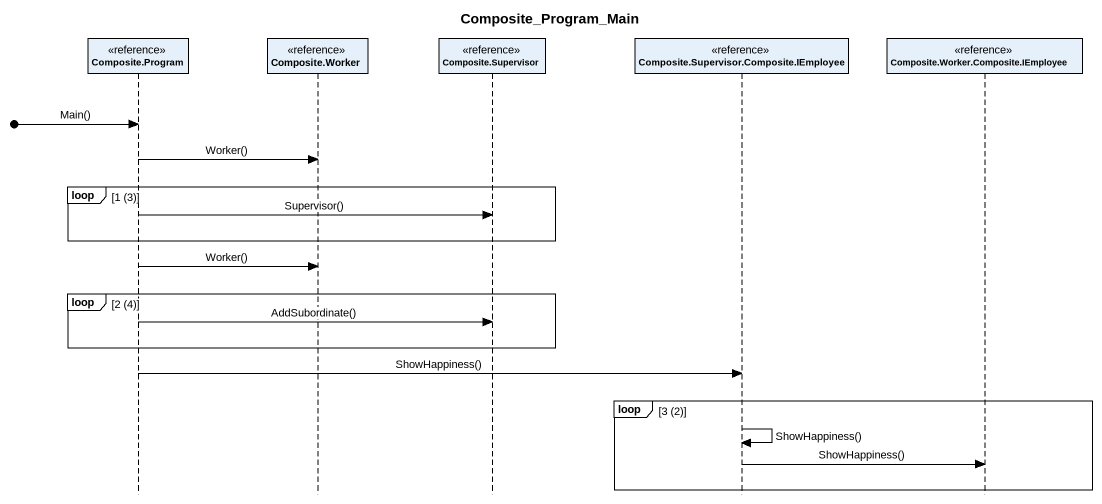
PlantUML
@startuml
title Composite_Program_Main
hide footbox
participant "Composite.Program" as Composite_Program <<reference>>
participant "Composite.Worker" as Composite_Worker <<reference>>
participant "Composite.Supervisor" as Composite_Supervisor <<reference>>
participant "Composite.Supervisor.Composite.IEmployee" as Composite_Supervisor_2 <<reference>>
participant "Composite.Worker.Composite.IEmployee" as Composite_Worker_Composite <<reference>>

[o-> Composite_Program : Main()
Composite_Program -> Composite_Worker : Worker()
loop 1 (3)
  Composite_Program -> Composite_Supervisor : Supervisor()
end
Composite_Program -> Composite_Worker : Worker()
loop 2 (4)
  Composite_Program -> Composite_Supervisor : AddSubordinate()
end
Composite_Program -> Composite_Supervisor_2 : ShowHappiness()
loop 3 (2)
  Composite_Supervisor_2 -> Composite_Supervisor_2 : ShowHappiness()
  Composite_Supervisor_2 -> Composite_Worker_Composite : ShowHappiness()
end
@enduml
